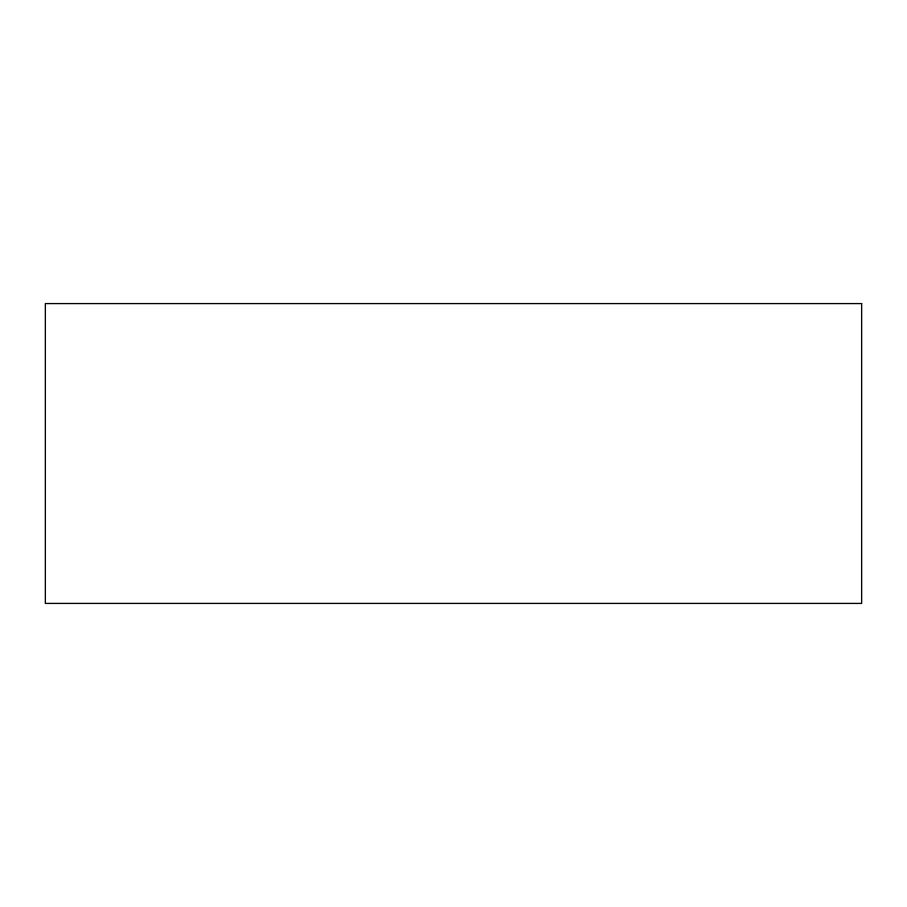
<?xml version="1.0" encoding="UTF-8"?>
<svg xmlns="http://www.w3.org/2000/svg" width="907" height="907" viewBox="0 0 907 907"><rect width="100%" height="100%" fill="white"/><g stroke="black" fill="none" stroke-linecap="round" stroke-linejoin="round"><path stroke-width="1.36" d="M861.65 303.584L45.35 303.584L45.35 603.416L861.65 603.416L861.65 303.584"/></g></svg>
